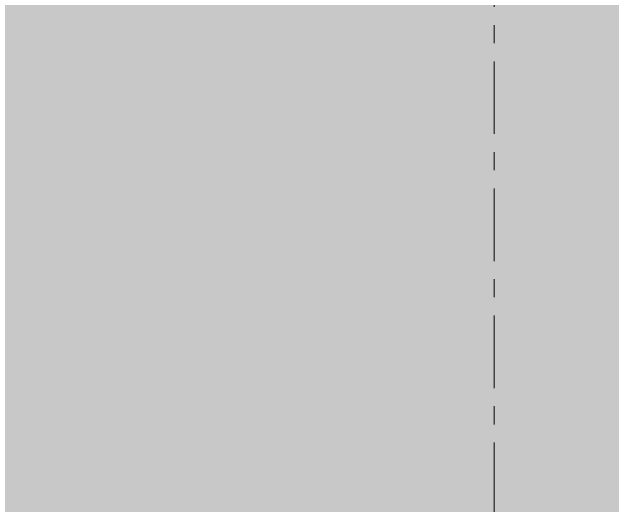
# Model space of a CAD drawing. Header units: inches. Extents: x -4169 to -1846, y 9706 to 12377.
# Drawn here: x -3157.641 to -3153.512, y 10356 to 10359.395 of the extents above; entities that cross this region are included whole.
import ezdxf

# ---------------------------------------------------------------- set-up
doc = ezdxf.new("R2010")
doc.units = ezdxf.units.IN
doc.header["$MEASUREMENT"] = 0
doc.linetypes.add('Grid Line 1_2_', pattern=[0.875, 0.5, -0.125, 0.125, -0.125])
for name, color, linetype, lineweight in [('0-1', 7, 'Continuous', 5), ('I-WALL-2', 2, 'Continuous', 5), ('S-GRID-1', 1, 'Grid Line 1_2_', 9)]:
    doc.layers.add(name, color=color, linetype=linetype, lineweight=lineweight)

# ---------------------------------------------------------------- blocks, each defined once
blk = doc.blocks.new('CTR - 1st Phase - Shell_rvt-1-ENLARGED RCP - 1ST FLOOR PLAN')
at = {"layer": 'S-GRID-1'}
blk.add_line((-3154.3237, 9836.1797), (-3154.3237, 12344.5405), dxfattribs=at)

msp = doc.modelspace()

# ---------------------------------------------------------------- hatches: boundary and pattern name
at = {"layer": 'I-WALL-2'}
msp.add_hatch(color=256, dxfattribs=at).paths.add_polyline_path([(-3146.4237, 10354.7894), (-3146.4237, 10356.7269), (-3147.0487, 10356.7269), (-3147.0487, 10360.8519), (-3146.4237, 10360.8519), (-3146.4237, 10362.7894), (-3182.4237, 10362.7894), (-3182.4237, 10360.8519), (-3181.7987, 10360.8519), (-3181.7987, 10356.7269), (-3182.4237, 10356.7269), (-3182.4237, 10354.7894), (-3147.0487, 10354.7894)], flags=0)

# ---------------------------------------------------------------- block references
at = {"layer": '0-1'}
msp.add_blockref('CTR - 1st Phase - Shell_rvt-1-ENLARGED RCP - 1ST FLOOR PLAN', (0, 0), dxfattribs=at)

doc.saveas('drawing.dxf')
